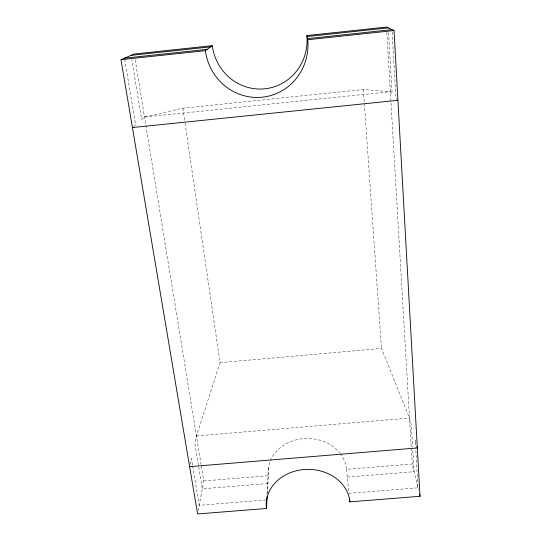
<?xml version="1.0" encoding="UTF-8"?>
<svg xmlns="http://www.w3.org/2000/svg" width="541" height="541" viewBox="0 0 541 541"><rect width="100%" height="100%" fill="white"/><g stroke="black" fill="none" stroke-linecap="round" stroke-linejoin="round"><path stroke-width="0.41" stroke-dasharray="2.71 2.03" d="M266.983 494.325L268.566 466.957M267.349 493.331L268.356 475.701A39.263 33.522 -0.1 0 1 270.087 461.507M198.189 510.805L203.761 480.956L201.184 465.118M190.161 464.239L191.413 458.592L192.508 465.152M185.042 123.192L220.045 362.646L196.43 435.945L194.814 443.248L198.621 466.443M133.492 126.621L135.622 124.761L124.775 59.841M388.594 32.879L392.13 93.721L390.338 91.693L363.376 89.508L182.851 108.173L144.508 117.039L141.654 119.514L131.808 59.524M144.508 117.039L390.338 91.693M220.045 362.646L381.479 348.411L409.517 418.044L411.37 425.152L412.627 446.758M196.43 435.945L409.517 418.044M203.761 480.956L268.356 475.701M340.208 453.561A39.263 33.522 -0.1 0 1 346.524 469.345L412.215 464.009L418.531 490.132M267.91 483.505L202.293 488.807L198.757 467.275M347.329 477.088L414.075 471.691L412.817 450.085M266.138 499.952L199.216 505.294L192.643 465.97M397.919 100.315L395.917 98.029L392.184 32.129M415.887 442.443L415.272 440.09L415.65 446.785M135.189 59.828L201.049 464.279M182.851 108.173L184.921 122.354M346.524 469.345L349.006 493.331L417.97 487.82L415.698 447.623M363.376 89.508L381.479 348.411M386.835 32.088L411.234 447.292M411.282 448.131L412.215 464.009M270.392 460.743A39.263 33.522 -0.1 0 1 302.243 438.744A39.263 33.522 -0.1 0 1 339.68 452.898"/><path stroke-width="0.81" d="M266.483 508.479A41.894 35.185 0 0 1 304.184 469.527A41.894 35.185 0 0 1 349.885 501.859L420.019 496.293L394.031 30.553L386.545 27.05L306.896 35.564A49.468 47.581 80.9 0 1 264.928 88.798A49.468 47.581 80.9 0 1 212.288 45.681L134.249 54.019L120.981 59.679L197.6 513.95L266.483 508.479L267.159 496.611M120.981 59.679L205.37 50.678L212.288 45.681M131.118 55.351L210.659 46.857M307.099 36.551L388.303 27.875M124.498 58.178L207.203 49.353M307.531 38.648L392.042 29.627M205.37 50.678A53.464 51.483 79.5 0 0 262.399 97.184A53.464 51.483 79.5 0 0 307.755 39.757L394.031 30.553M132.43 127.548L397.919 100.315M189.62 466.66L417.321 447.941L416.908 446.372M419.458 493.987L420.019 496.293M306.896 35.564L307.755 39.757M349.567 498.761L349.885 501.859"/></g></svg>
